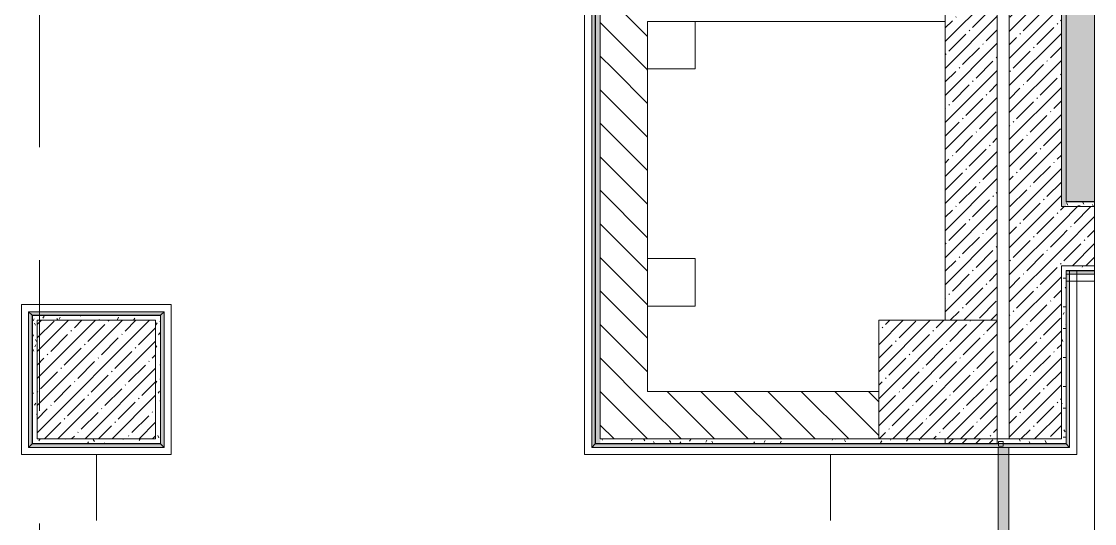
# Model space of a CAD drawing. Header units: millimetres. Extents: x 35316 to 242799, y -8553 to 29000.
# Drawn here: x 80584 to 85110, y 22343 to 24460 of the extents above; entities that cross this region are included whole.
import ezdxf

# ---------------------------------------------------------------- set-up
doc = ezdxf.new("R2010")
doc.units = ezdxf.units.MM
doc.linetypes.add('Осевая', pattern=[3175, 635, -476.25, 1587.5, -476.25])
for name, color, linetype, lineweight in [('A-DETL-GENF', 7, 'Continuous', 9), ('A-FLOR-PATT', 7, 'Continuous', 9), ('A-GENM-IDEN', 7, 'Continuous', 9), ('A-WALL', 7, 'Continuous', 9), ('I-WALL', 7, 'Continuous', 9), ('S-COLS', 7, 'Continuous', 9), ('Ограждение', 7, 'Continuous', 9), ('Оси-2', 7, 'Осевая', 9), ('Поручни', 7, 'Continuous', 9)]:
    doc.layers.add(name, color=color, linetype=linetype, lineweight=lineweight)
for name, color, linetype, lineweight, true_color in [('A-FLOR-1', 7, 'Continuous', 9, 0x787878), ('A-GENM-1', 7, 'Continuous', 9, 0x004000), ('A-WALL-1', 9, 'Continuous', 9, 0x808080), ('A-WALL-FNSH-1', 9, 'Continuous', 9, 0x808080), ('I-WALL-2', 9, 'Continuous', 9, 0x808080), ('S-COLS-1', 9, 'Continuous', 9, 0x808080)]:
    doc.layers.add(name, color=color, linetype=linetype, lineweight=lineweight, true_color=true_color)
pattern_1 = [(45, (0, 0), (-57.02463, 57.02463), []), (45, (57.025, 0), (-57.02463, 57.02463), [100.806, -20.161, 3.353, -16.808])]
pattern_2 = [(135, (0, 0), (-70.71068, -70.71068), [])]
pattern_3 = [(0, (0, 0), (121.92, 30.48), [10.058, -81.382, 10.058, -81.382, -487.68]), (0, (0, 0), (121.92, 30.48), [-182.88, 10.058, -172.822, 10.058, -81.382, -213.36]), (0, (0, 0), (121.92, 30.48), [-457.2, 10.058, -50.902, 10.058, -142.342]), (120, (45.72, 15.24), (-87.356454, 90.345817), [10.058, -81.382, 10.058, -81.382, -487.68]), (120, (45.72, 15.24), (-87.356454, 90.345817), [-182.88, 10.058, -172.822, 10.058, -81.382, -213.36]), (120, (45.72, 15.24), (-87.356454, 90.345817), [-457.2, 10.058, -50.902, 10.058, -142.342]), (240, (60.96, 76.2), (-34.563546, -120.825817), [10.058, -81.382, 10.058, -81.382, -487.68]), (240, (60.96, 76.2), (-34.563546, -120.825817), [-182.88, 10.058, -172.822, 10.058, -81.382, -213.36]), (240, (60.96, 76.2), (-34.563546, -120.825817), [-457.2, 10.058, -50.902, 10.058, -142.342])]

# ---------------------------------------------------------------- blocks, each defined once
blk = doc.blocks.new('BSC_Колонна _Прямоугольная - 500х500-23287078-План раскладки напольных покрытий 3 этажа в осях 12-23')
at = {"layer": 'S-COLS'}
h = blk.add_hatch(dxfattribs=at)
h.set_pattern_fill('FP_18', color=256, style=0, pattern_type=2)
h.set_pattern_definition([(45, (-84450, -22950), (-57.02463, 57.02463), []), (45, (-84392.975, -22950), (-57.02463, 57.02463), [100.806, -20.161, 3.353, -16.808])])
h.paths.add_polyline_path([(-250, -250), (250, -250), (250, 250), (-250, 250)])
at = {"layer": 'S-COLS-1'}
for p, q in [((250, 250), (-250, 250)), ((-250, 250), (-250, -250)), ((250, -250), (250, 250)), ((-250, -250), (250, -250))]:
    blk.add_line(p, q, dxfattribs=at)
blk = doc.blocks.new('BSC_Колонна _Прямоугольная - 500х500-V38-План раскладки напольных покрытий 3 этажа в осях 12-23')
at = {"layer": 'S-COLS'}
h = blk.add_hatch(dxfattribs=at)
h.set_pattern_fill('FP_48', color=256, style=0, pattern_type=2)
h.set_pattern_definition([(45, (-80900, -22950), (-57.02463, 57.02463), []), (45, (-80842.975, -22950), (-57.02463, 57.02463), [100.806, -20.161, 3.353, -16.808])])
h.paths.add_polyline_path([(-250, -250), (250, -250), (250, 250), (-250, 250)])
at = {"layer": 'S-COLS-1'}
for p, q in [((250, 250), (-250, 250)), ((-250, 250), (-250, -250)), ((250, -250), (250, 250)), ((-250, -250), (250, -250))]:
    blk.add_line(p, q, dxfattribs=at)
blk = doc.blocks.new('Плинтус - Плинтус темный _ст_школа_-32887996-План раскладки напольных покрытий 3 этажа в осях 12-23')
at = {"layer": 'A-GENM-1'}
blk.add_hatch(color=256, dxfattribs=at).paths.add_polyline_path([(-15, -15), (731, -15), (731, 0), (0, 0)])
for p, q in [((-45, -45), (731, -45)), ((0, 0), (-15, -15)), ((-15, -15), (731.1, -15))]:
    blk.add_line(p, q, dxfattribs=at)
blk = doc.blocks.new('Плинтус - Плинтус темный _ст_школа_-32887994-План раскладки напольных покрытий 3 этажа в осях 12-23')
at = {"layer": 'A-GENM-1'}
blk.add_hatch(color=256, dxfattribs=at).paths.add_polyline_path([(1.7, -15), (120, -15), (120, -0.1), (0, -0.1), (1, -15)])
for p, q in [((0, -15), (120, -15)), ((0, -45), (120, -45))]:
    blk.add_line(p, q, dxfattribs=at)
blk = doc.blocks.new('Плинтус - Плинтус темный _ст_школа_-32864415-План раскладки напольных покрытий 3 этажа в осях 12-23')
at = {"layer": 'A-GENM-1'}
blk.add_hatch(color=256, dxfattribs=at).paths.add_polyline_path([(2000.9, -15), (1985.9, 0), (1720.5, 0), (1720.5, -10), (1700.5, -10), (1700.5, 0), (0, 0), (-15, -15), (1985.9, -15)])
for p, q in [((-45, -45), (2030.9, -45)), ((0, 0), (-15, -15)), ((-15, -15), (2000.9, -15)), ((0, 0), (1700.5, 0)), ((1720.5, 0), (1985.9, 0))]:
    blk.add_line(p, q, dxfattribs=at)
blk = doc.blocks.new('Плинтус - Плинтус темный _ст_школа_-32864419-План раскладки напольных покрытий 3 этажа в осях 12-23')
at = {"layer": 'A-GENM-1'}
blk.add_hatch(color=256, dxfattribs=at).paths.add_polyline_path([(4215, -15), (4200, 0), (0, 0), (15, -15), (3511.9, -15)])
for p, q in [((0, 0), (4200, 0)), ((0, 0), (15, -15)), ((15, -15), (4215, -15)), ((45, -45), (4245, -45)), ((4215, -15), (4200, 0))]:
    blk.add_line(p, q, dxfattribs=at)
blk = doc.blocks.new('Плинтус - Плинтус темный _ст_школа_-V50-План раскладки напольных покрытий 3 этажа в осях 12-23')
at = {"layer": 'A-GENM-1'}
blk.add_line((-45, -45), (587, -45), dxfattribs=at)
blk = doc.blocks.new('Плинтус - Плинтус темный _ст_школа_-V51-План раскладки напольных покрытий 3 этажа в осях 12-23')
at = {"layer": 'A-GENM-1'}
blk.add_hatch(color=256, dxfattribs=at).paths.add_polyline_path([(-15, -15), (557, -15), (542, 0), (0, 0)])
for p, q in [((-45, -45), (587, -45)), ((-15, -15), (557, -15)), ((0, 0), (542, 0)), ((557, -15), (542, 0))]:
    blk.add_line(p, q, dxfattribs=at)
blk = doc.blocks.new('Плинтус - Плинтус темный _ст_школа_-32859004-План раскладки напольных покрытий 3 этажа в осях 12-23')
at = {"layer": 'A-GENM-1'}
blk.add_hatch(color=256, dxfattribs=at).paths.add_polyline_path([(-15, -15), (557, -15), (542, 0), (0, 0)])
for p, q in [((-45, -45), (587, -45)), ((0, 0), (-15, -15)), ((-15, -15), (557, -15)), ((0, 0), (542, 0)), ((557, -15), (542, 0))]:
    blk.add_line(p, q, dxfattribs=at)
blk = doc.blocks.new('Плинтус - Плинтус темный _ст_школа_-V52-План раскладки напольных покрытий 3 этажа в осях 12-23')
at = {"layer": 'A-GENM-1'}
blk.add_hatch(color=256, dxfattribs=at).paths.add_polyline_path([(542, 0), (0, 0), (-15, -15), (557, -15)])
for p, q in [((-45, -45), (587, -45)), ((0, 0), (-15, -15)), ((-15, -15), (557, -15)), ((0, 0), (542, 0))]:
    blk.add_line(p, q, dxfattribs=at)
blk = doc.blocks.new('Ограждение - Ограждение-32974332-План раскладки напольных покрытий 3 этажа в осях 12-23')
at = {"layer": 'Ограждение'}
blk.add_hatch(color=256, dxfattribs=at).paths.add_polyline_path([(84748, 19136), (84748, 22664), (84703, 22664), (84703, 19136)])
at = {"layer": 'Поручни'}
for p, q in [((84703, 22664), (84703, 19136)), ((84748, 19136), (84748, 22664))]:
    blk.add_line(p, q, dxfattribs=at)
blk = doc.blocks.new('Ограждение - Ограждение-32989873-План раскладки напольных покрытий 3 этажа в осях 12-23')
at = {"layer": 'Ограждение'}
blk.add_hatch(color=256, dxfattribs=at).paths.add_polyline_path([(84748, 19136), (84748, 22664), (84703, 22664), (84703, 19136)])
at = {"layer": 'Поручни'}
for p, q in [((84703, 22664), (84703, 19136)), ((84748, 19136), (84748, 22664))]:
    blk.add_line(p, q, dxfattribs=at)
blk = doc.blocks.new('DET_L_Линия разрыва - М100-30674062-План раскладки напольных покрытий 3 этажа в осях 12-23')
at = {"layer": 'A-DETL-GENF'}
blk.add_line((27638.8, 0), (14119.4, 0), dxfattribs=at)

msp = doc.modelspace()

# ---------------------------------------------------------------- hatches: boundary and pattern name
at = {"layer": 'A-FLOR-PATT'}
msp.add_hatch(color=256, dxfattribs=at).paths.add_polyline_path([(85110, 23700), (85110, 26830), (84990, 26829), (84990, 23700)])
at = {"layer": 'I-WALL'}
h = msp.add_hatch(dxfattribs=at)
h.set_pattern_fill('FP_22', color=256, style=0, pattern_type=2)
h.set_pattern_definition(pattern_2)
h.paths.add_polyline_path([(83025.1, 24259.9), (83225.1, 24259.9), (83225.1, 26900), (83025.1, 26900), (83025.1, 25477.5)])
h = msp.add_hatch(dxfattribs=at)
h.set_pattern_fill('FP_17', color=256, style=0, pattern_type=2)
h.set_pattern_definition(pattern_1)
h.paths.add_polyline_path([(84970, 22700), (84970, 26850), (84750, 26850), (84750, 22700)])
h = msp.add_hatch(dxfattribs=at)
h.set_pattern_fill('FP_17', color=256, style=0, pattern_type=2)
h.set_pattern_definition(pattern_1)
h.paths.add_polyline_path([(84480, 22680), (84700, 22680), (84700, 22700), (84480, 22700)])
h.paths.add_polyline_path([(84671.8, 23200), (84700, 23200), (84700, 26600), (84480, 26600), (84480, 23200)])
h = msp.add_hatch(dxfattribs=at)
h.set_pattern_fill('FP_22', color=256, style=0, pattern_type=2)
h.set_pattern_definition(pattern_2)
h.paths.add_polyline_path([(83225.1, 22700), (83225.1, 24259.9), (83025.1, 24259.9), (83025.1, 22700)])
h = msp.add_hatch(dxfattribs=at)
h.set_pattern_fill('FP_17', color=256, style=0, pattern_type=2)
h.set_pattern_definition(pattern_1)
h.paths.add_polyline_path([(85110, 23430), (85110, 23680), (84970, 23680), (84970, 23430), (84990, 23430)])
h = msp.add_hatch(dxfattribs=at)
h.set_pattern_fill('FP_22', color=256, style=0, pattern_type=2)
h.set_pattern_definition(pattern_2)
h.paths.add_polyline_path([(83225.1, 22700), (84200, 22700), (84200, 22900), (83225.1, 22900)])
at = {"layer": 'I-WALL-2'}
h = msp.add_hatch(dxfattribs=at)
h.set_pattern_fill('FP_70', color=256, style=0, pattern_type=2)
h.set_pattern_definition(pattern_3)
h.paths.add_polyline_path([(83025.1, 22680), (83025.1, 26900), (83005.1, 26900), (83005.1, 22680)])
h = msp.add_hatch(dxfattribs=at)
h.set_pattern_fill('FP_70', color=256, style=0, pattern_type=2)
h.set_pattern_definition(pattern_3)
h.paths.add_polyline_path([(84970, 23680), (84990, 23680), (84990, 26830), (84970, 26830), (84970, 25477.5)])
h = msp.add_hatch(dxfattribs=at)
h.set_pattern_fill('FP_70', color=256, style=0, pattern_type=2)
h.set_pattern_definition(pattern_3)
h.paths.add_polyline_path([(85110, 23680), (85110, 23700), (84990, 23700), (84990, 23680)])
h = msp.add_hatch(dxfattribs=at)
h.set_pattern_fill('FP_70', color=256, style=0, pattern_type=2)
h.set_pattern_definition(pattern_3)
h.paths.add_polyline_path([(84970, 22680), (84990, 22680), (84990, 23430), (84970, 23430), (84970, 22700)])
h = msp.add_hatch(dxfattribs=at)
h.set_pattern_fill('FP_70', color=256, style=0, pattern_type=2)
h.set_pattern_definition(pattern_3)
h.paths.add_polyline_path([(84991, 23410), (85110, 23411), (85110, 23430), (84990, 23430), (84990, 23410)])
h = msp.add_hatch(dxfattribs=at)
h.set_pattern_fill('FP_70', color=256, style=0, pattern_type=2)
h.set_pattern_definition(pattern_3)
h.paths.add_polyline_path([(80630, 23200), (81150, 23200), (81150, 23220), (80630, 23220)])
h = msp.add_hatch(dxfattribs=at)
h.set_pattern_fill('FP_70', color=256, style=0, pattern_type=2)
h.set_pattern_definition(pattern_3)
h.paths.add_polyline_path([(81170, 22680), (81170, 23220), (81150, 23220), (81150, 22680)])
h = msp.add_hatch(dxfattribs=at)
h.set_pattern_fill('FP_70', color=256, style=0, pattern_type=2)
h.set_pattern_definition(pattern_3)
h.paths.add_polyline_path([(80650, 22680), (80650, 23200), (80630, 23200), (80630, 22680)])
h = msp.add_hatch(dxfattribs=at)
h.set_pattern_fill('FP_70', color=256, style=0, pattern_type=2)
h.set_pattern_definition(pattern_3)
h.paths.add_polyline_path([(81150, 22680), (81150, 22700), (80650, 22700), (80650, 22680)])
h = msp.add_hatch(dxfattribs=at)
h.set_pattern_fill('FP_70', color=256, style=0, pattern_type=2)
h.set_pattern_definition(pattern_3)
h.paths.add_polyline_path([(83025.1, 22680), (84480, 22680), (84480, 22700), (83025.1, 22700)])
h.paths.add_polyline_path([(84970, 22680), (84970, 22700), (84700, 22700), (84700, 22680)])

# ---------------------------------------------------------------- linework, layer by layer
at = {"layer": 'A-FLOR-1'}
for p, q in [((83225.1, 24459.9), (83425.1, 24459.9)), ((83425.1, 24459.9), (83425.1, 24259.9)), ((83425.1, 24259.9), (83225.1, 24259.9)), ((83225.1, 23459.9), (83425.1, 23459.9)), ((83425.1, 23459.9), (83425.1, 23259.9)), ((83425.1, 23259.9), (83225.1, 23259.9))]:
    msp.add_line(p, q, dxfattribs=at)
at = {"layer": 'A-GENM-IDEN'}
for p, q in [((80900, 22634), (80900, 22355.2)), ((83997, 22634), (83997, 22355.2))]:
    msp.add_line(p, q, dxfattribs=at)
at = {"layer": 'A-WALL'}
for p, q in [((83005.1, 22679), (83005.1, 26900)), ((84970, 26850), (84970, 23680)), ((84990, 26830), (84990, 23700)), ((84970, 23680), (85110, 23680)), ((85110, 23430), (84970, 23430)), ((84990, 22680), (84990, 23410)), ((85110, 23410), (84990, 23410)), ((84480, 22700), (84480, 22680)), ((84700, 22700), (84700, 22680)), ((84990, 22680), (84991, 22680))]:
    msp.add_line(p, q, dxfattribs=at)
at = {"layer": 'A-WALL-1'}
for p, q in [((84750, 27100), (84750, 22700)), ((83025.1, 26900), (83025.1, 22700)), ((84480, 26600), (84480, 23200)), ((84700, 23200), (84700, 26600)), ((83225.1, 24460), (84480, 24460)), ((83225.1, 22900), (83225.1, 24460)), ((85110, 23700), (84990, 23700)), ((84970, 22700), (84970, 23430)), ((81170, 23220), (80630, 23220)), ((80630, 23220), (80630, 22680)), ((81170, 22680), (81170, 23220)), ((84200, 22900), (83225.1, 22900)), ((80630, 22680), (81170, 22680)), ((83005.1, 22680), (84990, 22680)), ((83025.1, 22700), (84200, 22700)), ((84970, 22700), (84700, 22700))]:
    msp.add_line(p, q, dxfattribs=at)
at = {"layer": 'A-WALL-FNSH-1'}
for p, q in [((83004.1, 26879), (83004.1, 22679)), ((84991, 23701), (84991, 26829)), ((85110, 23701), (84991, 23701)), ((84991, 22679), (84991, 23409)), ((84991, 23409), (85110, 23409)), ((81171, 23221), (80629, 23221)), ((80629, 23221), (80629, 22679)), ((81171, 22679), (81171, 23221)), ((80629, 22679), (81171, 22679)), ((83004.1, 22679), (84991, 22679)), ((84724.6, 22689), (84704.6, 22689)), ((84704.6, 22689), (84704.6, 22669)), ((84724.6, 22669), (84724.6, 22689)), ((84704.6, 22669), (84724.6, 22669))]:
    msp.add_line(p, q, dxfattribs=at)
at = {"layer": 'Оси-2'}
msp.add_line((80660, 593.7), (80660, 24890.1), dxfattribs=at)

# ---------------------------------------------------------------- block references
at = {"layer": 'A-DETL-GENF', "rotation": 90.00000000000031}
msp.add_blockref('DET_L_Линия разрыва - М100-30674062-План раскладки напольных покрытий 3 этажа в осях 12-23', (85110, -258), dxfattribs=at)
at = {"layer": 'A-GENM-1'}
for name, p, rotation in [('Плинтус - Плинтус темный _ст_школа_-32864419-План раскладки напольных покрытий 3 этажа в осях 12-23', (83004.1, 26879), 270), ('Плинтус - Плинтус темный _ст_школа_-32887996-План раскладки напольных покрытий 3 этажа в осях 12-23', (84990, 22679), 90), ('Плинтус - Плинтус темный _ст_школа_-V50-План раскладки напольных покрытий 3 этажа в осях 12-23', (80629, 23221), 270), ('Плинтус - Плинтус темный _ст_школа_-V52-План раскладки напольных покрытий 3 этажа в осях 12-23', (81171, 23221), 180), ('Плинтус - Плинтус темный _ст_школа_-32859004-План раскладки напольных покрытий 3 этажа в осях 12-23', (80629, 23221), 270), ('Плинтус - Плинтус темный _ст_школа_-32859004-План раскладки напольных покрытий 3 этажа в осях 12-23', (81171, 22679), 90)]:
    msp.add_blockref(name, p, dxfattribs=dict(at, rotation=rotation))
for name, p in [('Плинтус - Плинтус темный _ст_школа_-32887994-План раскладки напольных покрытий 3 этажа в осях 12-23', (84990, 23410.1)), ('Плинтус - Плинтус темный _ст_школа_-V51-План раскладки напольных покрытий 3 этажа в осях 12-23', (80629, 22679)), ('Плинтус - Плинтус темный _ст_школа_-32864415-План раскладки напольных покрытий 3 этажа в осях 12-23', (83004.1, 22679))]:
    msp.add_blockref(name, p, dxfattribs=at)
at = {"layer": 'S-COLS'}
for name, p in [('BSC_Колонна _Прямоугольная - 500х500-V38-План раскладки напольных покрытий 3 этажа в осях 12-23', (80900, 22950)), ('BSC_Колонна _Прямоугольная - 500х500-23287078-План раскладки напольных покрытий 3 этажа в осях 12-23', (84450, 22950))]:
    msp.add_blockref(name, p, dxfattribs=at)
at = {"layer": 'Поручни'}
for name in ['Ограждение - Ограждение-32974332-План раскладки напольных покрытий 3 этажа в осях 12-23', 'Ограждение - Ограждение-32989873-План раскладки напольных покрытий 3 этажа в осях 12-23']:
    msp.add_blockref(name, (0, 0), dxfattribs=at)

doc.saveas('drawing.dxf')
